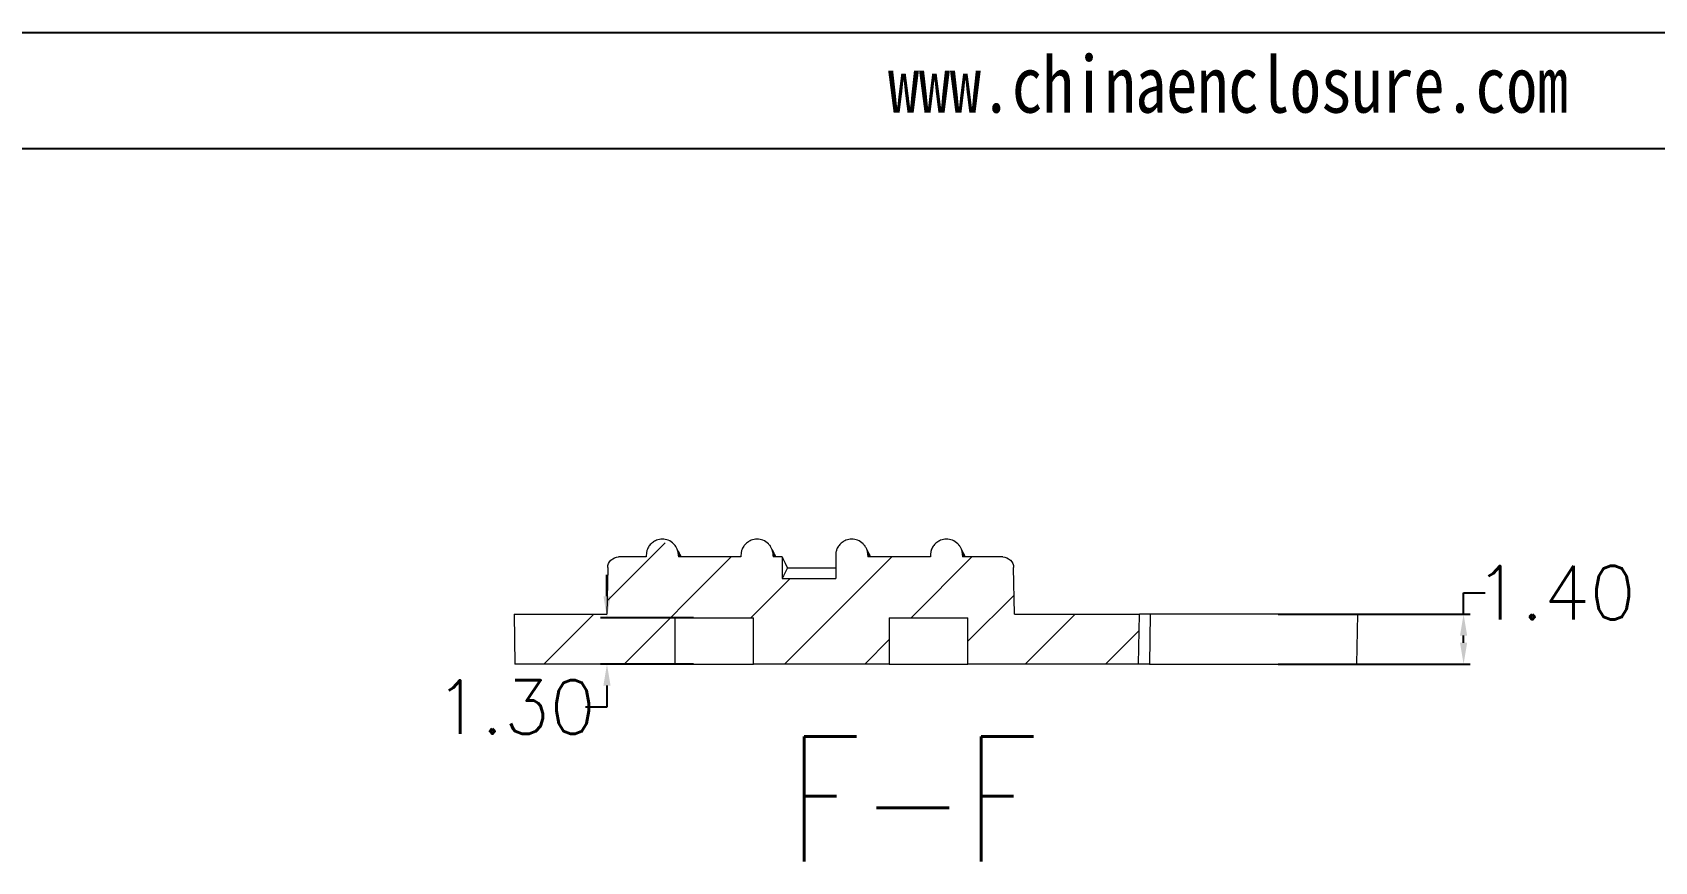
# Model space of a CAD drawing. Header units: inches. Extents: x 1474 to 3696, y 573 to 1061.
# Drawn here: x 3549.66 to 3595.05, y 686.27 to 709.48 of the extents above; entities that cross this region are included whole.
import ezdxf

# ---------------------------------------------------------------- set-up
doc = ezdxf.new("R2010")
doc.units = ezdxf.units.IN
doc.layers.add('文字', color=81, linetype='Continuous')
doc.styles.add('SLDTEXTSTYLE3', font='TXT', dxfattribs={"width": 0.75, "bigfont": 'bigfont'})
doc.styles.get("Standard").update_dxf_attribs({"font": 'txt', "bigfont": 'gbcbig.shx'})
doc.styles.add('宋体', font='', dxfattribs={"width": 0.8, "height": 3.5})
doc.styles.get('宋体').set_extended_font_data('SimSun')
doc.dimstyles.new('2', dxfattribs={"dimtxt": 1.5, "dimasz": 0.6, "dimexe": 0.18, "dimexo": 0.0625, "dimgap": 0.09, "dimtad": 0, "dimtih": 1, "dimtoh": 1, "dimzin": 0, "dimdsep": 46, "dimtxsty": 'Standard', "dimcen": 0, "dimadec": 0, "dimazin": 2, "dimtfac": 1, "dimtofl": 0, "dimtmove": 0, "dimatfit": 3, "dimfxl": 0, "dimtolj": 1, "dimtzin": 0, "dimarcsym": 0})

# ---------------------------------------------------------------- blocks, each defined once
blk = doc.blocks.new('*D184')
at = {"color": 0, "lineweight": -2, "transparency": 16777216}
for p, q in [((3589.707, 693.201), (3589.707, 693.801)), ((3589.707, 693.801), (3590.307, 693.801)), ((3584.523, 693.201), (3589.887, 693.201)), ((3589.707, 692.401), (3589.707, 692.601)), ((3584.523, 691.801), (3589.887, 691.801))]:
    blk.add_line(p, q, dxfattribs=at)
at = {"color": 0, "transparency": 16777216}
for points in [[(3589.607, 692.601), (3589.807, 692.601), (3589.707, 693.201)], [(3589.607, 692.401), (3589.807, 692.401), (3589.707, 691.801)]]:
    blk.add_solid(points, dxfattribs=at)
at = {"layer": 'Defpoints', "color": 0, "transparency": 16777216}
for p in [(3584.46, 693.201), (3589.707, 693.201), (3584.46, 691.801)]:
    blk.add_point(p, dxfattribs=at)
at = {"color": 0, "transparency": 16777216, "insert": (3592.272, 693.801), "char_height": 1.5, "attachment_point": 5}
blk.add_mtext('\\A1;1.40', dxfattribs=at)
blk = doc.blocks.new('*D185')
at = {"color": 0, "lineweight": -2, "transparency": 16777216}
for p, q in [((3565.74, 693.701), (3565.74, 694.301)), ((3568.157, 693.101), (3565.56, 693.101)), ((3568.157, 691.801), (3565.56, 691.801)), ((3565.74, 691.201), (3565.74, 690.601)), ((3565.74, 690.601), (3565.14, 690.601))]:
    blk.add_line(p, q, dxfattribs=at)
at = {"color": 0, "transparency": 16777216}
for points in [[(3565.64, 693.701), (3565.84, 693.701), (3565.74, 693.101)], [(3565.64, 691.201), (3565.84, 691.201), (3565.74, 691.801)]]:
    blk.add_solid(points, dxfattribs=at)
at = {"layer": 'Defpoints', "color": 0, "transparency": 16777216}
for p in [(3568.219, 693.101), (3565.74, 691.801), (3568.219, 691.801)]:
    blk.add_point(p, dxfattribs=at)
at = {"color": 0, "transparency": 16777216, "insert": (3563.175, 690.601), "char_height": 1.5, "attachment_point": 5}
blk.add_mtext('\\A1;1.30', dxfattribs=at)

msp = doc.modelspace()

# ---------------------------------------------------------------- hatches: boundary and pattern name
at = {"linetype": 'Continuous', "lineweight": 0}
h = msp.add_hatch(dxfattribs=at)
h.set_pattern_fill('ANSI31', color=4, scale=0.5, style=0)
h.set_pattern_definition([(45, (-22.9487, -23.6822), (-1.122532, 1.122532), [])])
edge = h.paths.add_edge_path(flags=0)
edge.add_line((3575.689, 694.801), (3575.689, 694.851))
edge.add_spline(control_points=[(3575.689, 694.851), (3575.688, 695.315), (3574.79, 695.318), (3574.789, 694.851)], knot_values=[0, 0, 0, 0, 1, 1, 1, 1], weights=[1, 1, 1, 1], degree=3, periodic=0)
edge.add_line((3574.789, 694.851), (3574.789, 694.801))
edge.add_line((3574.789, 694.801), (3573.039, 694.801))
edge.add_line((3573.039, 694.801), (3573.039, 694.851))
edge.add_spline(control_points=[(3573.039, 694.851), (3573.038, 695.315), (3572.14, 695.318), (3572.139, 694.851)], knot_values=[0, 0, 0, 0, 1, 1, 1, 1], weights=[1, 1, 1, 1], degree=3, periodic=0)
edge.add_line((3572.139, 694.851), (3572.139, 694.201))
edge.add_line((3572.139, 694.201), (3570.639, 694.201))
edge.add_line((3570.639, 694.201), (3570.639, 694.801))
edge.add_line((3570.639, 694.801), (3570.389, 694.801))
edge.add_line((3570.389, 694.801), (3570.389, 694.851))
edge.add_spline(control_points=[(3570.389, 694.851), (3570.388, 695.315), (3569.49, 695.318), (3569.489, 694.851)], knot_values=[0, 0, 0, 0, 1, 1, 1, 1], weights=[1, 1, 1, 1], degree=3, periodic=0)
edge.add_line((3569.489, 694.851), (3569.489, 694.801))
edge.add_line((3569.489, 694.801), (3567.739, 694.801))
edge.add_line((3567.739, 694.801), (3567.739, 694.851))
edge.add_spline(control_points=[(3567.739, 694.851), (3567.738, 695.315), (3566.84, 695.318), (3566.839, 694.851)], knot_values=[0, 0, 0, 0, 1, 1, 1, 1], weights=[1, 1, 1, 1], degree=3, periodic=0)
edge.add_line((3566.839, 694.851), (3566.839, 694.801))
edge.add_line((3566.839, 694.801), (3566.062, 694.801))
edge.add_spline(control_points=[(3566.062, 694.801), (3565.889, 694.801), (3565.765, 694.679), (3565.762, 694.506)], knot_values=[0.070862, 0.070862, 0.070862, 0.070862, 0.929225, 0.929225, 0.929225, 0.929225], weights=[1.167338, 0.944198, 0.944221, 1.167405], degree=3, periodic=0)
edge.add_line((3565.762, 694.506), (3565.739, 693.201))
edge.add_line((3565.739, 693.201), (3563.139, 693.201))
edge.add_line((3563.139, 693.201), (3563.164, 691.801))
edge.add_line((3563.164, 691.801), (3567.639, 691.801))
edge.add_line((3567.639, 691.801), (3567.639, 693.101))
edge.add_line((3567.639, 693.101), (3569.839, 693.101))
edge.add_line((3569.839, 693.101), (3569.839, 691.801))
edge.add_line((3569.839, 691.801), (3573.639, 691.801))
edge.add_line((3573.639, 691.801), (3573.639, 693.101))
edge.add_line((3573.639, 693.101), (3575.839, 693.101))
edge.add_line((3575.839, 693.101), (3575.839, 691.801))
edge.add_line((3575.839, 691.801), (3580.615, 691.801))
edge.add_line((3580.615, 691.801), (3580.639, 693.201))
edge.add_line((3580.639, 693.201), (3577.139, 693.201))
edge.add_line((3577.139, 693.201), (3577.116, 694.506))
edge.add_spline(control_points=[(3577.116, 694.506), (3577.113, 694.679), (3576.99, 694.801), (3576.816, 694.801)], knot_values=[0.070775, 0.070775, 0.070775, 0.070775, 0.929138, 0.929138, 0.929138, 0.929138], weights=[1.167406, 0.944221, 0.944198, 1.167338], degree=3, periodic=0)
edge.add_line((3576.816, 694.801), (3575.689, 694.801))

# ---------------------------------------------------------------- linework, layer by layer
for p, q in [((3503.087, 709.484), (3696.177, 709.484)), ((3508.084, 706.234), (3692.926, 706.234))]:
    msp.add_line(p, q)
at = {"color": 7, "linetype": 'Continuous', "lineweight": 15}
for p, q in [((3567.811, 694.801), (3567.748, 694.877)), ((3570.461, 694.801), (3570.398, 694.877)), ((3573.111, 694.801), (3573.048, 694.877)), ((3575.761, 694.801), (3575.698, 694.877)), ((3565.762, 694.506), (3565.739, 693.201)), ((3566.839, 694.801), (3566.062, 694.801)), ((3566.839, 694.851), (3566.839, 694.801)), ((3567.739, 694.851), (3567.739, 694.801)), ((3569.489, 694.801), (3567.739, 694.801)), ((3569.489, 694.851), (3569.489, 694.801)), ((3570.389, 694.851), (3570.389, 694.801)), ((3570.639, 694.801), (3570.389, 694.801)), ((3570.639, 694.801), (3570.639, 694.201)), ((3570.791, 694.493), (3572.139, 694.493)), ((3572.139, 694.851), (3572.139, 694.201)), ((3573.039, 694.851), (3573.039, 694.801)), ((3574.789, 694.801), (3573.039, 694.801)), ((3574.789, 694.851), (3574.789, 694.801)), ((3575.689, 694.851), (3575.689, 694.801)), ((3576.816, 694.801), (3575.689, 694.801)), ((3577.139, 693.201), (3577.116, 694.506)), ((3570.639, 694.201), (3572.139, 694.201)), ((3563.139, 693.201), (3563.164, 691.801)), ((3563.139, 693.201), (3565.739, 693.201)), ((3567.639, 693.101), (3569.839, 693.101)), ((3567.639, 693.101), (3567.639, 691.801)), ((3569.839, 691.801), (3569.839, 693.101)), ((3573.639, 693.101), (3575.839, 693.101)), ((3573.639, 693.101), (3573.639, 691.801)), ((3575.839, 691.801), (3575.839, 693.101)), ((3577.139, 693.201), (3580.639, 693.201)), ((3580.615, 691.801), (3580.639, 693.201)), ((3580.939, 693.201), (3580.639, 693.201)), ((3580.939, 693.201), (3580.915, 691.801)), ((3586.739, 693.201), (3580.939, 693.201)), ((3586.739, 693.201), (3586.715, 691.801)), ((3567.639, 691.801), (3563.164, 691.801)), ((3567.639, 691.801), (3569.839, 691.801)), ((3573.639, 691.801), (3569.839, 691.801)), ((3573.639, 691.801), (3575.839, 691.801)), ((3580.615, 691.801), (3575.839, 691.801)), ((3580.915, 691.801), (3580.615, 691.801)), ((3580.915, 691.801), (3586.715, 691.801))]:
    msp.add_line(p, q, dxfattribs=at)
at = {"color": 8, "linetype": 'Continuous', "lineweight": 15}
for p, q in [((3567.739, 694.851), (3567.75, 694.829)), ((3570.389, 694.851), (3570.4, 694.829)), ((3573.039, 694.851), (3573.05, 694.829)), ((3575.689, 694.851), (3575.7, 694.829))]:
    msp.add_line(p, q, dxfattribs=at)
at = {"color": 7, "linetype": 'Continuous', "lineweight": 15}
for points, knots in [([(3567.739, 694.851), (3567.738, 694.87), (3567.737, 694.908), (3567.726, 694.964), (3567.704, 695.029), (3567.667, 695.101), (3567.589, 695.196), (3567.462, 695.279), (3567.289, 695.311), (3567.157, 695.286), (3567.052, 695.236), (3566.985, 695.187), (3566.918, 695.11), (3566.873, 695.031), (3566.844, 694.937), (3566.841, 694.879), (3566.839, 694.851)], [0, 0, 0, 0, 0.040792, 0.081174, 0.121801, 0.186654, 0.252591, 0.381559, 0.499789, 0.61802, 0.660478, 0.747576, 0.791632, 0.878293, 0.938858, 1, 1, 1, 1]), ([(3567.744, 694.829), (3567.747, 694.85), (3567.755, 694.906), (3567.737, 694.954), (3567.726, 694.985)], [0, 0, 0, 0, 0.366536, 1, 1, 1, 1]), ([(3567.819, 694.801), (3567.801, 694.835), (3567.762, 694.912), (3567.739, 694.959), (3567.726, 694.985)], [0, 0, 0, 0, 0.444724, 1, 1, 1, 1]), ([(3570.389, 694.851), (3570.388, 694.87), (3570.387, 694.908), (3570.376, 694.964), (3570.354, 695.029), (3570.317, 695.101), (3570.239, 695.196), (3570.112, 695.279), (3569.939, 695.311), (3569.807, 695.286), (3569.702, 695.236), (3569.635, 695.187), (3569.568, 695.11), (3569.523, 695.031), (3569.494, 694.937), (3569.491, 694.879), (3569.489, 694.851)], [0, 0, 0, 0, 0.040792, 0.081174, 0.121801, 0.186654, 0.252591, 0.381559, 0.499789, 0.61802, 0.660478, 0.747576, 0.791632, 0.878293, 0.938858, 1, 1, 1, 1]), ([(3570.394, 694.829), (3570.397, 694.85), (3570.405, 694.906), (3570.387, 694.954), (3570.376, 694.985)], [0, 0, 0, 0, 0.366479, 1, 1, 1, 1]), ([(3570.469, 694.801), (3570.451, 694.835), (3570.412, 694.912), (3570.389, 694.959), (3570.376, 694.985)], [0, 0, 0, 0, 0.444724, 1, 1, 1, 1]), ([(3573.039, 694.851), (3573.038, 694.87), (3573.037, 694.908), (3573.026, 694.964), (3573.004, 695.029), (3572.967, 695.101), (3572.889, 695.196), (3572.762, 695.279), (3572.589, 695.311), (3572.457, 695.286), (3572.352, 695.236), (3572.285, 695.187), (3572.218, 695.11), (3572.173, 695.031), (3572.144, 694.937), (3572.141, 694.879), (3572.139, 694.851)], [0, 0, 0, 0, 0.040792, 0.081174, 0.121801, 0.186654, 0.252591, 0.381559, 0.499789, 0.61802, 0.660478, 0.747576, 0.791632, 0.878293, 0.938858, 1, 1, 1, 1]), ([(3573.044, 694.829), (3573.047, 694.85), (3573.055, 694.906), (3573.037, 694.954), (3573.026, 694.985)], [0, 0, 0, 0, 0.366479, 1, 1, 1, 1]), ([(3573.119, 694.801), (3573.101, 694.835), (3573.062, 694.912), (3573.039, 694.959), (3573.026, 694.985)], [0, 0, 0, 0, 0.444724, 1, 1, 1, 1]), ([(3575.689, 694.851), (3575.688, 694.87), (3575.687, 694.908), (3575.676, 694.964), (3575.654, 695.029), (3575.617, 695.101), (3575.539, 695.196), (3575.412, 695.279), (3575.239, 695.311), (3575.107, 695.286), (3575.002, 695.236), (3574.935, 695.187), (3574.868, 695.11), (3574.823, 695.031), (3574.794, 694.937), (3574.791, 694.879), (3574.789, 694.851)], [0, 0, 0, 0, 0.040792, 0.081174, 0.121801, 0.186654, 0.252591, 0.381559, 0.499789, 0.61802, 0.660478, 0.747576, 0.791632, 0.878293, 0.938858, 1, 1, 1, 1]), ([(3575.694, 694.829), (3575.697, 694.85), (3575.705, 694.906), (3575.687, 694.954), (3575.676, 694.985)], [0, 0, 0, 0, 0.366479, 1, 1, 1, 1]), ([(3575.769, 694.801), (3575.751, 694.835), (3575.712, 694.912), (3575.689, 694.959), (3575.676, 694.985)], [0, 0, 0, 0, 0.444724, 1, 1, 1, 1]), ([(3565.762, 694.506), (3565.763, 694.576), (3565.793, 694.657), (3565.91, 694.772), (3565.992, 694.801), (3566.062, 694.801)], [0, 0, 0, 0, 0.5, 0.5, 1, 1, 1, 1]), ([(3567.75, 694.829), (3567.751, 694.828), (3567.752, 694.825), (3567.761, 694.808), (3567.764, 694.801)], [0, 0, 0, 0, 0.571222, 1, 1, 1, 1]), ([(3570.4, 694.829), (3570.401, 694.828), (3570.402, 694.825), (3570.411, 694.808), (3570.414, 694.801)], [0, 0, 0, 0, 0.57116, 1, 1, 1, 1]), ([(3573.05, 694.829), (3573.051, 694.828), (3573.052, 694.825), (3573.061, 694.808), (3573.064, 694.801)], [0, 0, 0, 0, 0.57116, 1, 1, 1, 1]), ([(3575.7, 694.829), (3575.701, 694.828), (3575.702, 694.825), (3575.711, 694.808), (3575.714, 694.801)], [0, 0, 0, 0, 0.57116, 1, 1, 1, 1]), ([(3576.816, 694.801), (3576.886, 694.801), (3576.968, 694.772), (3577.085, 694.657), (3577.115, 694.576), (3577.116, 694.506)], [0, 0, 0, 0, 0.5, 0.5, 1, 1, 1, 1])]:
    msp.add_open_spline(points, degree=3, knots=knots, dxfattribs=at)
at = {"color": 8, "linetype": 'Continuous', "lineweight": 15}
for points, knots in [([(3567.816, 694.801), (3567.814, 694.805), (3567.801, 694.839), (3567.773, 694.862), (3567.749, 694.883)], [0, 0, 0, 0, 0.141361, 1, 1, 1, 1]), ([(3570.466, 694.801), (3570.464, 694.805), (3570.451, 694.839), (3570.423, 694.862), (3570.399, 694.883)], [0, 0, 0, 0, 0.141366, 1, 1, 1, 1]), ([(3573.116, 694.801), (3573.114, 694.805), (3573.101, 694.839), (3573.073, 694.862), (3573.049, 694.883)], [0, 0, 0, 0, 0.1413658, 1, 1, 1, 1]), ([(3575.766, 694.801), (3575.764, 694.805), (3575.751, 694.839), (3575.723, 694.862), (3575.699, 694.883)], [0, 0, 0, 0, 0.141366, 1, 1, 1, 1])]:
    msp.add_open_spline(points, degree=3, knots=knots, dxfattribs=at)
at = {"color": 7, "linetype": 'Continuous', "lineweight": 15}
for points in [[(3570.639, 694.801), (3570.639, 694.801), (3570.69, 694.699), (3570.791, 694.493)], [(3570.791, 694.493), (3570.69, 694.297), (3570.639, 694.201), (3570.639, 694.201)]]:
    msp.add_open_spline(points, degree=3, dxfattribs=at)

# ---------------------------------------------------------------- texts
at = {"color": 0, "linetype": 'Continuous', "lineweight": 0, "insert": (3574.297, 689.775), "char_height": 3.5, "attachment_point": 2, "style": 'SLDTEXTSTYLE3'}
msp.add_mtext('{\\Ftxt,bigfont|c134;F-F}', dxfattribs=at)
at = {"layer": '文字', "color": 0, "insert": (3573.605, 708.829), "char_height": 1.58921, "width": 27.92094, "attachment_point": 1, "style": '宋体'}
msp.add_mtext('www.chinaenclosure.com', dxfattribs=at)

# ---------------------------------------------------------------- dimensions: what is measured, and where the dimension line sits
for base, p1, p2, picture, middle in [((3589.707, 693.201), (3584.46, 691.801), (3584.46, 693.201), '*D184', (3592.272, 693.801)), ((3565.74, 691.801), (3568.219, 693.101), (3568.219, 691.801), '*D185', (3563.175, 690.601))]:
    dim = msp.add_linear_dim(base=base, p1=p1, p2=p2, angle=90, dimstyle='2')
    dim.commit()
    dim.dimension.update_dxf_attribs({"geometry": picture, "text_midpoint": middle})

doc.saveas('drawing.dxf')
